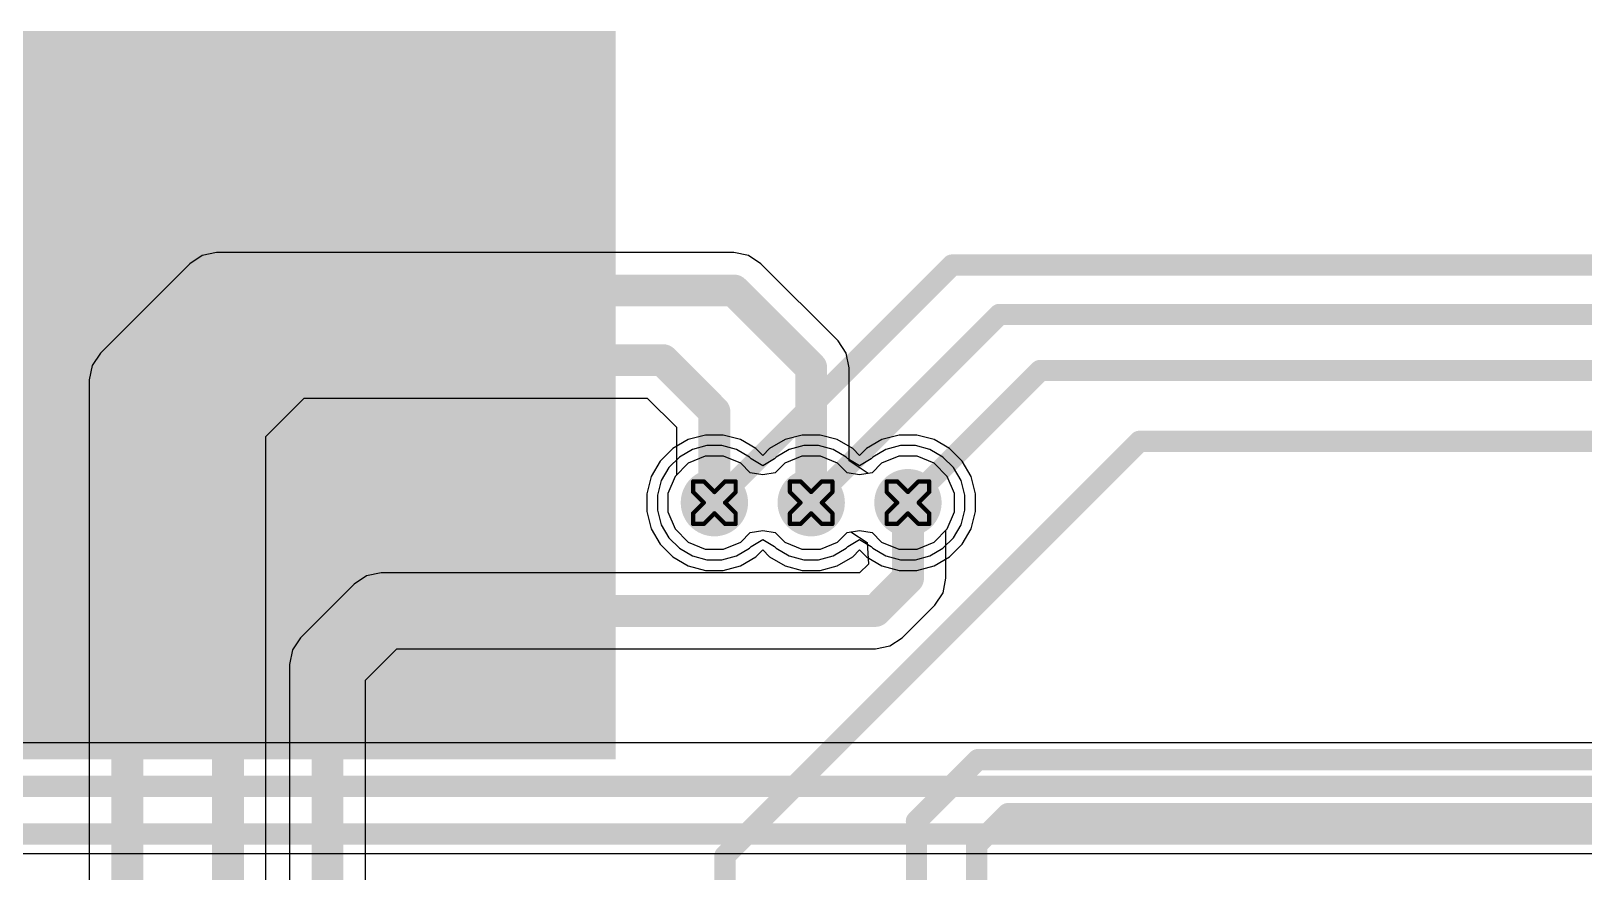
# Model space of a CAD drawing. Header units: inches. Extents: x 0 to 5379, y 0 to 5429.
# Drawn here: x 163.12 to 181.66, y 72.55 to 82.59 of the extents above; entities that cross this region are included whole.
import ezdxf

# ---------------------------------------------------------------- set-up
doc = ezdxf.new("R2010")
doc.units = ezdxf.units.IN
for name, color, linetype in [('Bottom Layer', 5, 'Continuous'), ('Bottom Solder', 6, 'Continuous'), ('Drill Drawing', 1, 'Continuous'), ('GND01', 16, 'Continuous'), ('GND02', 76, 'Continuous'), ('PWR', 156, 'Continuous'), ('SIG 01', 90, 'Continuous'), ('Top Layer', 1, 'Continuous'), ('Top Solder', 216, 'Continuous'), ('Via Holes', 16, 'Continuous')]:
    doc.layers.add(name, color=color, linetype=linetype)

msp = doc.modelspace()

# ---------------------------------------------------------------- hatches: boundary and pattern name
at = {"layer": 'Bottom Layer'}
h = msp.add_hatch(color=5, dxfattribs=at)
edge = h.paths.add_edge_path()
edge.add_arc((171.277, 76.962), 0.3, 0, 360)
h = msp.add_hatch(color=5, dxfattribs=at)
edge = h.paths.add_edge_path()
edge.add_arc((172.433, 76.962), 0.3, 0, 360)
h = msp.add_hatch(color=5, dxfattribs=at)
edge = h.paths.add_edge_path()
edge.add_arc((173.588, 76.962), 0.3, 0, 360)
at = {"layer": 'Bottom Solder'}
msp.add_hatch(color=6, dxfattribs=at).paths.add_polyline_path([(122.483, 73.899), (170.1, 73.899), (170.1, 82.593), (122.483, 82.593)])
h = msp.add_hatch(color=6, dxfattribs=at)
edge = h.paths.add_edge_path()
edge.add_arc((171.277, 76.962), 0.402, 0, 360)
h = msp.add_hatch(color=6, dxfattribs=at)
edge = h.paths.add_edge_path()
edge.add_arc((172.433, 76.962), 0.402, 0, 360)
h = msp.add_hatch(color=6, dxfattribs=at)
edge = h.paths.add_edge_path()
edge.add_arc((173.588, 76.962), 0.402, 0, 360)
at = {"layer": 'GND01'}
h = msp.add_hatch(color=16, dxfattribs=at)
edge = h.paths.add_edge_path()
edge.add_arc((171.277, 76.962), 0.3, 0, 360)
h = msp.add_hatch(color=16, dxfattribs=at)
edge = h.paths.add_edge_path()
edge.add_arc((172.433, 76.962), 0.3, 0, 360)
h = msp.add_hatch(color=16, dxfattribs=at)
edge = h.paths.add_edge_path()
edge.add_arc((173.588, 76.962), 0.3, 0, 360)
at = {"layer": 'GND02'}
h = msp.add_hatch(color=76, dxfattribs=at)
edge = h.paths.add_edge_path()
edge.add_arc((171.277, 76.962), 0.3, 0, 360)
h = msp.add_hatch(color=76, dxfattribs=at)
edge = h.paths.add_edge_path()
edge.add_arc((172.433, 76.962), 0.3, 0, 360)
h = msp.add_hatch(color=76, dxfattribs=at)
edge = h.paths.add_edge_path()
edge.add_arc((173.588, 76.962), 0.3, 0, 360)
at = {"layer": 'PWR'}
h = msp.add_hatch(color=156, dxfattribs=at)
edge = h.paths.add_edge_path()
edge.add_arc((171.277, 76.962), 0.3, 0, 360)
h = msp.add_hatch(color=156, dxfattribs=at)
edge = h.paths.add_edge_path()
edge.add_arc((172.433, 76.962), 0.3, 0, 360)
h = msp.add_hatch(color=156, dxfattribs=at)
edge = h.paths.add_edge_path()
edge.add_arc((173.588, 76.962), 0.3, 0, 360)
at = {"layer": 'SIG 01'}
h = msp.add_hatch(color=90, dxfattribs=at)
edge = h.paths.add_edge_path()
edge.add_arc((171.277, 76.962), 0.3, 0, 360)
h = msp.add_hatch(color=90, dxfattribs=at)
edge = h.paths.add_edge_path()
edge.add_arc((172.433, 76.962), 0.3, 0, 360)
h = msp.add_hatch(color=90, dxfattribs=at)
edge = h.paths.add_edge_path()
edge.add_arc((173.588, 76.962), 0.3, 0, 360)
at = {"layer": 'Top Layer'}
h = msp.add_hatch(color=1, dxfattribs=at)
edge = h.paths.add_edge_path()
edge.add_arc((171.277, 76.962), 0.3, 0, 360)
h = msp.add_hatch(color=1, dxfattribs=at)
edge = h.paths.add_edge_path()
edge.add_arc((172.433, 76.962), 0.3, 0, 360)
h = msp.add_hatch(color=1, dxfattribs=at)
edge = h.paths.add_edge_path()
edge.add_arc((173.588, 76.962), 0.3, 0, 360)
at = {"layer": 'Top Solder'}
h = msp.add_hatch(color=216, dxfattribs=at)
edge = h.paths.add_edge_path()
edge.add_arc((171.277, 76.962), 0.402, 0, 360)
h = msp.add_hatch(color=216, dxfattribs=at)
edge = h.paths.add_edge_path()
edge.add_arc((172.433, 76.962), 0.402, 0, 360)
h = msp.add_hatch(color=216, dxfattribs=at)
edge = h.paths.add_edge_path()
edge.add_arc((173.588, 76.962), 0.402, 0, 360)
at = {"layer": 'Via Holes'}
h = msp.add_hatch(color=7, dxfattribs=at)
edge = h.paths.add_edge_path()
edge.add_arc((171.277, 76.962), 0.15, 0, 360)
h = msp.add_hatch(color=7, dxfattribs=at)
edge = h.paths.add_edge_path()
edge.add_arc((172.433, 76.962), 0.15, 0, 360)
h = msp.add_hatch(color=7, dxfattribs=at)
edge = h.paths.add_edge_path()
edge.add_arc((173.588, 76.962), 0.15, 0, 360)

# ---------------------------------------------------------------- linework, layer by layer
at = {"layer": 'Bottom Layer'}
for p, q in [((170.965, 77.715), (170.781, 77.609)), ((171.171, 77.77), (170.965, 77.715)), ((171.383, 77.77), (171.171, 77.77)), ((171.589, 77.715), (171.383, 77.77)), ((171.773, 77.609), (171.589, 77.715)), ((172.121, 77.715), (171.936, 77.609)), ((172.326, 77.77), (172.121, 77.715)), ((172.539, 77.77), (172.326, 77.77)), ((172.744, 77.715), (172.539, 77.77)), ((172.929, 77.609), (172.744, 77.715)), ((173.276, 77.715), (173.092, 77.609)), ((173.482, 77.77), (173.276, 77.715)), ((173.695, 77.77), (173.482, 77.77)), ((173.9, 77.715), (173.695, 77.77)), ((174.084, 77.609), (173.9, 77.715)), ((170.781, 77.609), (170.63, 77.458)), ((171.855, 77.527), (171.773, 77.609)), ((171.936, 77.609), (171.855, 77.527)), ((173.01, 77.527), (172.929, 77.609)), ((173.092, 77.609), (173.01, 77.527)), ((174.235, 77.458), (174.084, 77.609)), ((170.63, 77.458), (170.524, 77.274)), ((174.341, 77.274), (174.235, 77.458)), ((170.524, 77.274), (170.469, 77.068)), ((174.396, 77.068), (174.341, 77.274)), ((170.469, 77.068), (170.469, 76.856)), ((174.396, 76.856), (174.396, 77.068)), ((170.469, 76.856), (170.524, 76.65)), ((174.341, 76.65), (174.396, 76.856)), ((170.524, 76.65), (170.63, 76.466)), ((174.235, 76.466), (174.341, 76.65)), ((170.63, 76.466), (170.781, 76.315)), ((171.773, 76.315), (171.855, 76.397)), ((171.855, 76.397), (171.936, 76.315)), ((172.929, 76.315), (173.01, 76.397)), ((173.01, 76.397), (173.092, 76.315)), ((174.084, 76.315), (174.235, 76.466)), ((170.781, 76.315), (170.965, 76.209)), ((170.965, 76.209), (171.171, 76.154)), ((171.383, 76.154), (171.589, 76.209)), ((171.589, 76.209), (171.773, 76.315)), ((171.936, 76.315), (172.121, 76.209)), ((172.121, 76.209), (172.326, 76.154)), ((172.539, 76.154), (172.744, 76.209)), ((172.744, 76.209), (172.929, 76.315)), ((173.092, 76.315), (173.276, 76.209)), ((173.276, 76.209), (173.482, 76.154)), ((173.695, 76.154), (173.9, 76.209)), ((173.9, 76.209), (174.084, 76.315)), ((171.171, 76.154), (171.383, 76.154)), ((172.326, 76.154), (172.539, 76.154)), ((173.482, 76.154), (173.695, 76.154)), ((186.436, 72.771), (134.976, 72.771))]:
    msp.add_line(p, q, dxfattribs=at)
at = {"layer": 'Drill Drawing'}
for points in [[(171.023, 77.089, 0.0508, 0.0508, 0), (171.023, 77.216, 0.0508, 0.0508, 0)], [(171.023, 77.216, 0.0508, 0.0508, 0), (171.15, 77.216, 0.0508, 0.0508, 0)], [(171.15, 77.216, 0.0508, 0.0508, 0), (171.277, 77.089, 0.0508, 0.0508, 0)], [(171.277, 77.089, 0.0508, 0.0508, 0), (171.404, 77.216, 0.0508, 0.0508, 0)], [(171.404, 77.216, 0.0508, 0.0508, 0), (171.531, 77.216, 0.0508, 0.0508, 0)], [(171.531, 77.089, 0.0508, 0.0508, 0), (171.531, 77.216, 0.0508, 0.0508, 0)], [(172.179, 77.089, 0.0508, 0.0508, 0), (172.179, 77.216, 0.0508, 0.0508, 0)], [(172.179, 77.216, 0.0508, 0.0508, 0), (172.306, 77.216, 0.0508, 0.0508, 0)], [(172.306, 77.216, 0.0508, 0.0508, 0), (172.433, 77.089, 0.0508, 0.0508, 0)], [(172.433, 77.089, 0.0508, 0.0508, 0), (172.56, 77.216, 0.0508, 0.0508, 0)], [(172.56, 77.216, 0.0508, 0.0508, 0), (172.687, 77.216, 0.0508, 0.0508, 0)], [(172.687, 77.089, 0.0508, 0.0508, 0), (172.687, 77.216, 0.0508, 0.0508, 0)], [(173.334, 77.089, 0.0508, 0.0508, 0), (173.334, 77.216, 0.0508, 0.0508, 0)], [(173.334, 77.216, 0.0508, 0.0508, 0), (173.461, 77.216, 0.0508, 0.0508, 0)], [(173.461, 77.216, 0.0508, 0.0508, 0), (173.588, 77.089, 0.0508, 0.0508, 0)], [(173.588, 77.089, 0.0508, 0.0508, 0), (173.715, 77.216, 0.0508, 0.0508, 0)], [(173.715, 77.216, 0.0508, 0.0508, 0), (173.842, 77.216, 0.0508, 0.0508, 0)], [(173.842, 77.089, 0.0508, 0.0508, 0), (173.842, 77.216, 0.0508, 0.0508, 0)], [(171.023, 77.089, 0.0508, 0.0508, 0), (171.15, 76.962, 0.0508, 0.0508, 0)], [(171.023, 76.835, 0.0508, 0.0508, 0), (171.15, 76.962, 0.0508, 0.0508, 0)], [(171.404, 76.962, 0.0508, 0.0508, 0), (171.531, 77.089, 0.0508, 0.0508, 0)], [(171.404, 76.962, 0.0508, 0.0508, 0), (171.531, 76.835, 0.0508, 0.0508, 0)], [(172.179, 77.089, 0.0508, 0.0508, 0), (172.306, 76.962, 0.0508, 0.0508, 0)], [(172.179, 76.835, 0.0508, 0.0508, 0), (172.306, 76.962, 0.0508, 0.0508, 0)], [(172.56, 76.962, 0.0508, 0.0508, 0), (172.687, 77.089, 0.0508, 0.0508, 0)], [(172.56, 76.962, 0.0508, 0.0508, 0), (172.687, 76.835, 0.0508, 0.0508, 0)], [(173.334, 77.089, 0.0508, 0.0508, 0), (173.461, 76.962, 0.0508, 0.0508, 0)], [(173.334, 76.835, 0.0508, 0.0508, 0), (173.461, 76.962, 0.0508, 0.0508, 0)], [(173.715, 76.962, 0.0508, 0.0508, 0), (173.842, 77.089, 0.0508, 0.0508, 0)], [(173.715, 76.962, 0.0508, 0.0508, 0), (173.842, 76.835, 0.0508, 0.0508, 0)], [(171.023, 76.708, 0.0508, 0.0508, 0), (171.023, 76.835, 0.0508, 0.0508, 0)], [(171.15, 76.708, 0.0508, 0.0508, 0), (171.277, 76.835, 0.0508, 0.0508, 0)], [(171.277, 76.835, 0.0508, 0.0508, 0), (171.404, 76.708, 0.0508, 0.0508, 0)], [(171.531, 76.708, 0.0508, 0.0508, 0), (171.531, 76.835, 0.0508, 0.0508, 0)], [(172.179, 76.708, 0.0508, 0.0508, 0), (172.179, 76.835, 0.0508, 0.0508, 0)], [(172.306, 76.708, 0.0508, 0.0508, 0), (172.433, 76.835, 0.0508, 0.0508, 0)], [(172.433, 76.835, 0.0508, 0.0508, 0), (172.56, 76.708, 0.0508, 0.0508, 0)], [(172.687, 76.708, 0.0508, 0.0508, 0), (172.687, 76.835, 0.0508, 0.0508, 0)], [(173.334, 76.708, 0.0508, 0.0508, 0), (173.334, 76.835, 0.0508, 0.0508, 0)], [(173.461, 76.708, 0.0508, 0.0508, 0), (173.588, 76.835, 0.0508, 0.0508, 0)], [(173.588, 76.835, 0.0508, 0.0508, 0), (173.715, 76.708, 0.0508, 0.0508, 0)], [(173.842, 76.708, 0.0508, 0.0508, 0), (173.842, 76.835, 0.0508, 0.0508, 0)], [(171.023, 76.708, 0.0508, 0.0508, 0), (171.15, 76.708, 0.0508, 0.0508, 0)], [(171.404, 76.708, 0.0508, 0.0508, 0), (171.531, 76.708, 0.0508, 0.0508, 0)], [(172.179, 76.708, 0.0508, 0.0508, 0), (172.306, 76.708, 0.0508, 0.0508, 0)], [(172.56, 76.708, 0.0508, 0.0508, 0), (172.687, 76.708, 0.0508, 0.0508, 0)], [(173.334, 76.708, 0.0508, 0.0508, 0), (173.461, 76.708, 0.0508, 0.0508, 0)], [(173.715, 76.708, 0.0508, 0.0508, 0), (173.842, 76.708, 0.0508, 0.0508, 0)]]:
    msp.add_lwpolyline(points, format="xyseb", dxfattribs=at)
for points in [[(171.01, 77.216, 0.0254, 0.0254, 1), (171.036, 77.216, 0.0254, 0.0254, 1)], [(171.01, 77.216, 0.0254, 0.0254, 1), (171.036, 77.216, 0.0254, 0.0254, 1)], [(171.137, 77.216, 0.0254, 0.0254, 1), (171.163, 77.216, 0.0254, 0.0254, 1)], [(171.137, 77.216, 0.0254, 0.0254, 1), (171.163, 77.216, 0.0254, 0.0254, 1)], [(171.391, 77.216, 0.0254, 0.0254, 1), (171.417, 77.216, 0.0254, 0.0254, 1)], [(171.391, 77.216, 0.0254, 0.0254, 1), (171.417, 77.216, 0.0254, 0.0254, 1)], [(171.518, 77.216, 0.0254, 0.0254, 1), (171.544, 77.216, 0.0254, 0.0254, 1)], [(171.518, 77.216, 0.0254, 0.0254, 1), (171.544, 77.216, 0.0254, 0.0254, 1)], [(172.166, 77.216, 0.0254, 0.0254, 1), (172.191, 77.216, 0.0254, 0.0254, 1)], [(172.166, 77.216, 0.0254, 0.0254, 1), (172.191, 77.216, 0.0254, 0.0254, 1)], [(172.293, 77.216, 0.0254, 0.0254, 1), (172.318, 77.216, 0.0254, 0.0254, 1)], [(172.293, 77.216, 0.0254, 0.0254, 1), (172.318, 77.216, 0.0254, 0.0254, 1)], [(172.547, 77.216, 0.0254, 0.0254, 1), (172.572, 77.216, 0.0254, 0.0254, 1)], [(172.547, 77.216, 0.0254, 0.0254, 1), (172.572, 77.216, 0.0254, 0.0254, 1)], [(172.674, 77.216, 0.0254, 0.0254, 1), (172.699, 77.216, 0.0254, 0.0254, 1)], [(172.674, 77.216, 0.0254, 0.0254, 1), (172.699, 77.216, 0.0254, 0.0254, 1)], [(173.322, 77.216, 0.0254, 0.0254, 1), (173.347, 77.216, 0.0254, 0.0254, 1)], [(173.322, 77.216, 0.0254, 0.0254, 1), (173.347, 77.216, 0.0254, 0.0254, 1)], [(173.449, 77.216, 0.0254, 0.0254, 1), (173.474, 77.216, 0.0254, 0.0254, 1)], [(173.449, 77.216, 0.0254, 0.0254, 1), (173.474, 77.216, 0.0254, 0.0254, 1)], [(173.703, 77.216, 0.0254, 0.0254, 1), (173.728, 77.216, 0.0254, 0.0254, 1)], [(173.703, 77.216, 0.0254, 0.0254, 1), (173.728, 77.216, 0.0254, 0.0254, 1)], [(173.83, 77.216, 0.0254, 0.0254, 1), (173.855, 77.216, 0.0254, 0.0254, 1)], [(173.83, 77.216, 0.0254, 0.0254, 1), (173.855, 77.216, 0.0254, 0.0254, 1)], [(171.01, 77.089, 0.0254, 0.0254, 1), (171.036, 77.089, 0.0254, 0.0254, 1)], [(171.01, 77.089, 0.0254, 0.0254, 1), (171.036, 77.089, 0.0254, 0.0254, 1)], [(171.137, 76.962, 0.0254, 0.0254, 1), (171.163, 76.962, 0.0254, 0.0254, 1)], [(171.137, 76.962, 0.0254, 0.0254, 1), (171.163, 76.962, 0.0254, 0.0254, 1)], [(171.264, 77.089, 0.0254, 0.0254, 1), (171.29, 77.089, 0.0254, 0.0254, 1)], [(171.264, 77.089, 0.0254, 0.0254, 1), (171.29, 77.089, 0.0254, 0.0254, 1)], [(171.391, 76.962, 0.0254, 0.0254, 1), (171.417, 76.962, 0.0254, 0.0254, 1)], [(171.391, 76.962, 0.0254, 0.0254, 1), (171.417, 76.962, 0.0254, 0.0254, 1)], [(171.518, 77.089, 0.0254, 0.0254, 1), (171.544, 77.089, 0.0254, 0.0254, 1)], [(171.518, 77.089, 0.0254, 0.0254, 1), (171.544, 77.089, 0.0254, 0.0254, 1)], [(172.166, 77.089, 0.0254, 0.0254, 1), (172.191, 77.089, 0.0254, 0.0254, 1)], [(172.166, 77.089, 0.0254, 0.0254, 1), (172.191, 77.089, 0.0254, 0.0254, 1)], [(172.293, 76.962, 0.0254, 0.0254, 1), (172.318, 76.962, 0.0254, 0.0254, 1)], [(172.293, 76.962, 0.0254, 0.0254, 1), (172.318, 76.962, 0.0254, 0.0254, 1)], [(172.42, 77.089, 0.0254, 0.0254, 1), (172.445, 77.089, 0.0254, 0.0254, 1)], [(172.42, 77.089, 0.0254, 0.0254, 1), (172.445, 77.089, 0.0254, 0.0254, 1)], [(172.547, 76.962, 0.0254, 0.0254, 1), (172.572, 76.962, 0.0254, 0.0254, 1)], [(172.547, 76.962, 0.0254, 0.0254, 1), (172.572, 76.962, 0.0254, 0.0254, 1)], [(172.674, 77.089, 0.0254, 0.0254, 1), (172.699, 77.089, 0.0254, 0.0254, 1)], [(172.674, 77.089, 0.0254, 0.0254, 1), (172.699, 77.089, 0.0254, 0.0254, 1)], [(173.322, 77.089, 0.0254, 0.0254, 1), (173.347, 77.089, 0.0254, 0.0254, 1)], [(173.322, 77.089, 0.0254, 0.0254, 1), (173.347, 77.089, 0.0254, 0.0254, 1)], [(173.449, 76.962, 0.0254, 0.0254, 1), (173.474, 76.962, 0.0254, 0.0254, 1)], [(173.449, 76.962, 0.0254, 0.0254, 1), (173.474, 76.962, 0.0254, 0.0254, 1)], [(173.576, 77.089, 0.0254, 0.0254, 1), (173.601, 77.089, 0.0254, 0.0254, 1)], [(173.576, 77.089, 0.0254, 0.0254, 1), (173.601, 77.089, 0.0254, 0.0254, 1)], [(173.703, 76.962, 0.0254, 0.0254, 1), (173.728, 76.962, 0.0254, 0.0254, 1)], [(173.703, 76.962, 0.0254, 0.0254, 1), (173.728, 76.962, 0.0254, 0.0254, 1)], [(173.83, 77.089, 0.0254, 0.0254, 1), (173.855, 77.089, 0.0254, 0.0254, 1)], [(173.83, 77.089, 0.0254, 0.0254, 1), (173.855, 77.089, 0.0254, 0.0254, 1)], [(171.01, 76.835, 0.0254, 0.0254, 1), (171.036, 76.835, 0.0254, 0.0254, 1)], [(171.01, 76.835, 0.0254, 0.0254, 1), (171.036, 76.835, 0.0254, 0.0254, 1)], [(171.264, 76.835, 0.0254, 0.0254, 1), (171.29, 76.835, 0.0254, 0.0254, 1)], [(171.264, 76.835, 0.0254, 0.0254, 1), (171.29, 76.835, 0.0254, 0.0254, 1)], [(171.518, 76.835, 0.0254, 0.0254, 1), (171.544, 76.835, 0.0254, 0.0254, 1)], [(171.518, 76.835, 0.0254, 0.0254, 1), (171.544, 76.835, 0.0254, 0.0254, 1)], [(172.166, 76.835, 0.0254, 0.0254, 1), (172.191, 76.835, 0.0254, 0.0254, 1)], [(172.166, 76.835, 0.0254, 0.0254, 1), (172.191, 76.835, 0.0254, 0.0254, 1)], [(172.42, 76.835, 0.0254, 0.0254, 1), (172.445, 76.835, 0.0254, 0.0254, 1)], [(172.42, 76.835, 0.0254, 0.0254, 1), (172.445, 76.835, 0.0254, 0.0254, 1)], [(172.674, 76.835, 0.0254, 0.0254, 1), (172.699, 76.835, 0.0254, 0.0254, 1)], [(172.674, 76.835, 0.0254, 0.0254, 1), (172.699, 76.835, 0.0254, 0.0254, 1)], [(173.322, 76.835, 0.0254, 0.0254, 1), (173.347, 76.835, 0.0254, 0.0254, 1)], [(173.322, 76.835, 0.0254, 0.0254, 1), (173.347, 76.835, 0.0254, 0.0254, 1)], [(173.576, 76.835, 0.0254, 0.0254, 1), (173.601, 76.835, 0.0254, 0.0254, 1)], [(173.576, 76.835, 0.0254, 0.0254, 1), (173.601, 76.835, 0.0254, 0.0254, 1)], [(173.83, 76.835, 0.0254, 0.0254, 1), (173.855, 76.835, 0.0254, 0.0254, 1)], [(173.83, 76.835, 0.0254, 0.0254, 1), (173.855, 76.835, 0.0254, 0.0254, 1)], [(171.01, 76.708, 0.0254, 0.0254, 1), (171.036, 76.708, 0.0254, 0.0254, 1)], [(171.01, 76.708, 0.0254, 0.0254, 1), (171.036, 76.708, 0.0254, 0.0254, 1)], [(171.137, 76.708, 0.0254, 0.0254, 1), (171.163, 76.708, 0.0254, 0.0254, 1)], [(171.137, 76.708, 0.0254, 0.0254, 1), (171.163, 76.708, 0.0254, 0.0254, 1)], [(171.391, 76.708, 0.0254, 0.0254, 1), (171.417, 76.708, 0.0254, 0.0254, 1)], [(171.391, 76.708, 0.0254, 0.0254, 1), (171.417, 76.708, 0.0254, 0.0254, 1)], [(171.518, 76.708, 0.0254, 0.0254, 1), (171.544, 76.708, 0.0254, 0.0254, 1)], [(171.518, 76.708, 0.0254, 0.0254, 1), (171.544, 76.708, 0.0254, 0.0254, 1)], [(172.166, 76.708, 0.0254, 0.0254, 1), (172.191, 76.708, 0.0254, 0.0254, 1)], [(172.166, 76.708, 0.0254, 0.0254, 1), (172.191, 76.708, 0.0254, 0.0254, 1)], [(172.293, 76.708, 0.0254, 0.0254, 1), (172.318, 76.708, 0.0254, 0.0254, 1)], [(172.293, 76.708, 0.0254, 0.0254, 1), (172.318, 76.708, 0.0254, 0.0254, 1)], [(172.547, 76.708, 0.0254, 0.0254, 1), (172.572, 76.708, 0.0254, 0.0254, 1)], [(172.547, 76.708, 0.0254, 0.0254, 1), (172.572, 76.708, 0.0254, 0.0254, 1)], [(172.674, 76.708, 0.0254, 0.0254, 1), (172.699, 76.708, 0.0254, 0.0254, 1)], [(172.674, 76.708, 0.0254, 0.0254, 1), (172.699, 76.708, 0.0254, 0.0254, 1)], [(173.322, 76.708, 0.0254, 0.0254, 1), (173.347, 76.708, 0.0254, 0.0254, 1)], [(173.322, 76.708, 0.0254, 0.0254, 1), (173.347, 76.708, 0.0254, 0.0254, 1)], [(173.449, 76.708, 0.0254, 0.0254, 1), (173.474, 76.708, 0.0254, 0.0254, 1)], [(173.449, 76.708, 0.0254, 0.0254, 1), (173.474, 76.708, 0.0254, 0.0254, 1)], [(173.703, 76.708, 0.0254, 0.0254, 1), (173.728, 76.708, 0.0254, 0.0254, 1)], [(173.703, 76.708, 0.0254, 0.0254, 1), (173.728, 76.708, 0.0254, 0.0254, 1)], [(173.83, 76.708, 0.0254, 0.0254, 1), (173.855, 76.708, 0.0254, 0.0254, 1)], [(173.83, 76.708, 0.0254, 0.0254, 1), (173.855, 76.708, 0.0254, 0.0254, 1)]]:
    msp.add_lwpolyline(points, format="xyseb", close=True, dxfattribs=at)
at = {"layer": 'GND01'}
for p, q in [((171.167, 77.516), (170.963, 77.432)), ((171.387, 77.516), (171.167, 77.516)), ((171.591, 77.432), (171.387, 77.516)), ((172.322, 77.516), (172.119, 77.432)), ((172.543, 77.516), (172.322, 77.516)), ((172.746, 77.432), (172.543, 77.516)), ((173.478, 77.516), (173.274, 77.432)), ((173.698, 77.516), (173.478, 77.516)), ((173.902, 77.432), (173.698, 77.516)), ((170.963, 77.432), (170.807, 77.276)), ((171.705, 77.317), (171.591, 77.432)), ((172.119, 77.432), (172.004, 77.317)), ((172.861, 77.317), (172.746, 77.432)), ((173.274, 77.432), (173.16, 77.317)), ((174.058, 77.276), (173.902, 77.432)), ((170.807, 77.276), (170.723, 77.072)), ((171.855, 77.293), (171.705, 77.317)), ((172.004, 77.317), (171.855, 77.293)), ((173.01, 77.293), (172.861, 77.317)), ((173.16, 77.317), (173.01, 77.293)), ((174.142, 77.072), (174.058, 77.276)), ((170.723, 77.072), (170.723, 76.852)), ((174.142, 76.852), (174.142, 77.072)), ((170.723, 76.852), (170.807, 76.648)), ((174.058, 76.648), (174.142, 76.852)), ((170.807, 76.648), (170.963, 76.492)), ((171.591, 76.492), (171.705, 76.607)), ((171.705, 76.607), (171.855, 76.631)), ((171.855, 76.631), (172.004, 76.607)), ((172.004, 76.607), (172.119, 76.492)), ((172.746, 76.492), (172.861, 76.607)), ((172.861, 76.607), (173.01, 76.631)), ((173.01, 76.631), (173.16, 76.607)), ((173.16, 76.607), (173.274, 76.492)), ((173.902, 76.492), (174.058, 76.648)), ((170.963, 76.492), (171.167, 76.408)), ((171.167, 76.408), (171.387, 76.408)), ((171.387, 76.408), (171.591, 76.492)), ((172.119, 76.492), (172.322, 76.408)), ((172.322, 76.408), (172.543, 76.408)), ((172.543, 76.408), (172.746, 76.492)), ((173.274, 76.492), (173.478, 76.408)), ((173.478, 76.408), (173.698, 76.408)), ((173.698, 76.408), (173.902, 76.492))]:
    msp.add_line(p, q, dxfattribs=at)
at = {"layer": 'GND02'}
for p, q in [((171.167, 77.516), (170.963, 77.432)), ((171.387, 77.516), (171.167, 77.516)), ((171.591, 77.432), (171.387, 77.516)), ((172.322, 77.516), (172.119, 77.432)), ((172.543, 77.516), (172.322, 77.516)), ((172.746, 77.432), (172.543, 77.516)), ((173.478, 77.516), (173.274, 77.432)), ((173.698, 77.516), (173.478, 77.516)), ((173.902, 77.432), (173.698, 77.516)), ((170.963, 77.432), (170.807, 77.276)), ((171.705, 77.317), (171.591, 77.432)), ((172.119, 77.432), (172.004, 77.317)), ((172.861, 77.317), (172.746, 77.432)), ((173.274, 77.432), (173.16, 77.317)), ((174.058, 77.276), (173.902, 77.432)), ((170.807, 77.276), (170.723, 77.072)), ((171.855, 77.293), (171.705, 77.317)), ((172.004, 77.317), (171.855, 77.293)), ((173.01, 77.293), (172.861, 77.317)), ((173.16, 77.317), (173.01, 77.293)), ((174.142, 77.072), (174.058, 77.276)), ((170.723, 77.072), (170.723, 76.852)), ((174.142, 76.852), (174.142, 77.072)), ((170.723, 76.852), (170.807, 76.648)), ((174.058, 76.648), (174.142, 76.852)), ((170.807, 76.648), (170.963, 76.492)), ((171.591, 76.492), (171.705, 76.607)), ((171.705, 76.607), (171.855, 76.631)), ((171.855, 76.631), (172.004, 76.607)), ((172.004, 76.607), (172.119, 76.492)), ((172.746, 76.492), (172.861, 76.607)), ((172.861, 76.607), (173.01, 76.631)), ((173.01, 76.631), (173.16, 76.607)), ((173.16, 76.607), (173.274, 76.492)), ((173.902, 76.492), (174.058, 76.648)), ((170.963, 76.492), (171.167, 76.408)), ((171.167, 76.408), (171.387, 76.408)), ((171.387, 76.408), (171.591, 76.492)), ((172.119, 76.492), (172.322, 76.408)), ((172.322, 76.408), (172.543, 76.408)), ((172.543, 76.408), (172.746, 76.492)), ((173.274, 76.492), (173.478, 76.408)), ((173.478, 76.408), (173.698, 76.408)), ((173.698, 76.408), (173.902, 76.492))]:
    msp.add_line(p, q, dxfattribs=at)
at = {"layer": 'PWR'}
for p, q in [((165.334, 79.948), (165.161, 79.913)), ((171.511, 79.948), (165.334, 79.948)), ((165.334, 79.948), (165.334, 79.948)), ((171.684, 79.913), (171.511, 79.948)), ((165.014, 79.815), (163.946, 78.747)), ((165.161, 79.913), (165.014, 79.815)), ((165.014, 79.815), (165.014, 79.815)), ((171.831, 79.815), (171.684, 79.913)), ((172.753, 78.893), (171.831, 79.815)), ((172.851, 78.746), (172.753, 78.893)), ((163.946, 78.747), (163.848, 78.6)), ((172.886, 78.573), (172.851, 78.746)), ((163.848, 78.6), (163.813, 78.427)), ((172.886, 77.461), (172.886, 78.573)), ((172.886, 78.573), (172.886, 78.573)), ((163.813, 78.427), (163.813, 15.13)), ((165.921, 77.751), (166.38, 78.209)), ((166.38, 78.209), (170.476, 78.209)), ((170.476, 78.209), (170.824, 77.862)), ((165.921, 17.78), (165.921, 77.751)), ((170.824, 77.862), (170.824, 77.292)), ((173.478, 77.516), (173.274, 77.432)), ((173.698, 77.516), (173.478, 77.516)), ((173.902, 77.432), (173.698, 77.516)), ((173.113, 77.31), (172.886, 77.461)), ((173.274, 77.432), (173.16, 77.317)), ((174.058, 77.276), (173.902, 77.432)), ((170.807, 77.276), (170.723, 77.072)), ((170.824, 77.292), (170.807, 77.276)), ((173.16, 77.317), (173.113, 77.31)), ((174.142, 77.072), (174.058, 77.276)), ((170.723, 77.072), (170.723, 76.852)), ((174.142, 76.852), (174.142, 77.072)), ((170.723, 76.852), (170.807, 76.648)), ((174.058, 76.648), (174.142, 76.852)), ((170.807, 76.648), (170.963, 76.492)), ((171.591, 76.492), (171.705, 76.607)), ((171.705, 76.607), (171.855, 76.631)), ((171.855, 76.631), (172.004, 76.607)), ((172.004, 76.607), (172.119, 76.492)), ((172.746, 76.492), (172.861, 76.607)), ((172.861, 76.607), (172.908, 76.614)), ((172.908, 76.614), (173.1, 76.487)), ((174.041, 76.632), (174.058, 76.648)), ((174.041, 76.06), (174.041, 76.632)), ((170.963, 76.492), (171.167, 76.408)), ((171.167, 76.408), (171.387, 76.408)), ((171.387, 76.408), (171.591, 76.492)), ((172.119, 76.492), (172.322, 76.408)), ((172.322, 76.408), (172.543, 76.408)), ((172.543, 76.408), (172.746, 76.492)), ((173.1, 76.487), (173.116, 76.228)), ((173.116, 76.228), (173.011, 76.123)), ((167.124, 76.088), (166.977, 75.99)), ((167.298, 76.123), (167.124, 76.088)), ((173.011, 76.123), (167.298, 76.123)), ((174.007, 75.886), (174.041, 76.06)), ((166.977, 75.99), (166.337, 75.35)), ((166.977, 75.99), (166.977, 75.99)), ((173.909, 75.739), (174.007, 75.886)), ((173.519, 75.349), (173.909, 75.739)), ((166.337, 75.35), (166.238, 75.203)), ((173.372, 75.251), (173.519, 75.349)), ((166.238, 75.203), (166.204, 75.029)), ((167.11, 74.842), (167.485, 75.217)), ((167.485, 75.217), (173.199, 75.217)), ((173.199, 75.217), (173.372, 75.251)), ((166.204, 75.029), (166.204, 62.117)), ((167.11, 62.305), (167.11, 74.842))]:
    msp.add_line(p, q, dxfattribs=at)
for points in [[(164.266, 78.427, 0.381, 0.381, 0), (165.334, 79.495, 0.381, 0.381, 0)], [(165.334, 79.495, 0.381, 0.381, 0), (171.511, 79.495, 0.381, 0.381, 0)], [(171.511, 79.495, 0.381, 0.381, 0), (172.433, 78.573, 0.381, 0.381, 0)], [(165.468, 77.939, 0.381, 0.381, 0), (166.192, 78.663, 0.381, 0.381, 0)], [(166.192, 78.663, 0.381, 0.381, 0), (170.664, 78.663, 0.381, 0.381, 0)], [(170.664, 78.663, 0.381, 0.381, 0), (171.277, 78.049, 0.381, 0.381, 0)], [(164.266, 14.654, 0.381, 0.381, 0), (164.266, 78.427, 0.381, 0.381, 0)], [(172.433, 76.962, 0.381, 0.381, 0), (172.433, 78.573, 0.381, 0.381, 0)], [(165.468, 17.593, 0.381, 0.381, 0), (165.468, 77.939, 0.381, 0.381, 0)], [(171.277, 76.962, 0.381, 0.381, 0), (171.277, 78.049, 0.381, 0.381, 0)], [(173.588, 76.06, 0.381, 0.381, 0), (173.588, 76.962, 0.381, 0.381, 0)], [(173.199, 75.67, 0.381, 0.381, 0), (173.588, 76.06, 0.381, 0.381, 0)], [(166.657, 75.029, 0.381, 0.381, 0), (167.298, 75.67, 0.381, 0.381, 0)], [(167.298, 75.67, 0.381, 0.381, 0), (173.199, 75.67, 0.381, 0.381, 0)], [(166.657, 62.117, 0.381, 0.381, 0), (166.657, 75.029, 0.381, 0.381, 0)]]:
    msp.add_lwpolyline(points, format="xyseb", dxfattribs=at)
for points in [[(165.239, 79.495, 0.191, 0.191, 1), (165.429, 79.495, 0.191, 0.191, 1)], [(165.239, 79.495, 0.191, 0.191, 1), (165.429, 79.495, 0.191, 0.191, 1)], [(171.416, 79.495, 0.191, 0.191, 1), (171.606, 79.495, 0.191, 0.191, 1)], [(171.416, 79.495, 0.191, 0.191, 1), (171.606, 79.495, 0.191, 0.191, 1)], [(166.097, 78.663, 0.191, 0.191, 1), (166.287, 78.663, 0.191, 0.191, 1)], [(166.097, 78.663, 0.191, 0.191, 1), (166.287, 78.663, 0.191, 0.191, 1)], [(170.568, 78.663, 0.191, 0.191, 1), (170.759, 78.663, 0.191, 0.191, 1)], [(170.568, 78.663, 0.191, 0.191, 1), (170.759, 78.663, 0.191, 0.191, 1)], [(164.171, 78.427, 0.191, 0.191, 1), (164.362, 78.427, 0.191, 0.191, 1)], [(164.171, 78.427, 0.191, 0.191, 1), (164.362, 78.427, 0.191, 0.191, 1)], [(172.337, 78.573, 0.191, 0.191, 1), (172.528, 78.573, 0.191, 0.191, 1)], [(172.337, 78.573, 0.191, 0.191, 1), (172.528, 78.573, 0.191, 0.191, 1)], [(165.373, 77.939, 0.191, 0.191, 1), (165.563, 77.939, 0.191, 0.191, 1)], [(165.373, 77.939, 0.191, 0.191, 1), (165.563, 77.939, 0.191, 0.191, 1)], [(171.182, 78.049, 0.191, 0.191, 1), (171.372, 78.049, 0.191, 0.191, 1)], [(171.182, 78.049, 0.191, 0.191, 1), (171.372, 78.049, 0.191, 0.191, 1)], [(171.182, 76.962, 0.191, 0.191, 1), (171.372, 76.962, 0.191, 0.191, 1)], [(172.337, 76.962, 0.191, 0.191, 1), (172.528, 76.962, 0.191, 0.191, 1)], [(173.493, 76.962, 0.191, 0.191, 1), (173.684, 76.962, 0.191, 0.191, 1)], [(173.493, 76.06, 0.191, 0.191, 1), (173.684, 76.06, 0.191, 0.191, 1)], [(173.493, 76.06, 0.191, 0.191, 1), (173.684, 76.06, 0.191, 0.191, 1)], [(167.202, 75.67, 0.191, 0.191, 1), (167.393, 75.67, 0.191, 0.191, 1)], [(167.202, 75.67, 0.191, 0.191, 1), (167.393, 75.67, 0.191, 0.191, 1)], [(173.103, 75.67, 0.191, 0.191, 1), (173.294, 75.67, 0.191, 0.191, 1)], [(173.103, 75.67, 0.191, 0.191, 1), (173.294, 75.67, 0.191, 0.191, 1)], [(166.562, 75.029, 0.191, 0.191, 1), (166.752, 75.029, 0.191, 0.191, 1)], [(166.562, 75.029, 0.191, 0.191, 1), (166.752, 75.029, 0.191, 0.191, 1)]]:
    msp.add_lwpolyline(points, format="xyseb", close=True, dxfattribs=at)
at = {"layer": 'SIG 01'}
for p, q in [((170.859, 77.507), (170.732, 77.38)), ((171.014, 77.597), (170.859, 77.507)), ((171.187, 77.643), (171.014, 77.597)), ((171.367, 77.643), (171.187, 77.643)), ((171.54, 77.597), (171.367, 77.643)), ((171.695, 77.507), (171.54, 77.597)), ((171.717, 77.485), (171.695, 77.507)), ((172.014, 77.507), (171.993, 77.485)), ((172.17, 77.597), (172.014, 77.507)), ((172.343, 77.643), (172.17, 77.597)), ((172.522, 77.643), (172.343, 77.643)), ((172.695, 77.597), (172.522, 77.643)), ((172.851, 77.507), (172.695, 77.597)), ((172.872, 77.485), (172.851, 77.507)), ((173.17, 77.507), (173.149, 77.485)), ((173.325, 77.597), (173.17, 77.507)), ((173.499, 77.643), (173.325, 77.597)), ((173.678, 77.643), (173.499, 77.643)), ((173.851, 77.597), (173.678, 77.643)), ((174.006, 77.507), (173.851, 77.597)), ((174.133, 77.38), (174.006, 77.507)), ((170.732, 77.38), (170.642, 77.225)), ((171.855, 77.4), (171.717, 77.485)), ((171.993, 77.485), (171.855, 77.4)), ((173.01, 77.4), (172.872, 77.485)), ((173.149, 77.485), (173.01, 77.4)), ((174.223, 77.225), (174.133, 77.38)), ((170.642, 77.225), (170.596, 77.052)), ((174.269, 77.052), (174.223, 77.225)), ((170.596, 77.052), (170.596, 76.872)), ((174.269, 76.872), (174.269, 77.052)), ((170.596, 76.872), (170.642, 76.699)), ((174.223, 76.699), (174.269, 76.872)), ((170.642, 76.699), (170.732, 76.544)), ((174.133, 76.544), (174.223, 76.699)), ((170.732, 76.544), (170.859, 76.417)), ((170.859, 76.417), (171.014, 76.327)), ((171.54, 76.327), (171.695, 76.417)), ((171.695, 76.417), (171.717, 76.439)), ((171.717, 76.439), (171.855, 76.524)), ((171.855, 76.524), (171.993, 76.439)), ((171.993, 76.439), (172.014, 76.417)), ((172.014, 76.417), (172.17, 76.327)), ((172.695, 76.327), (172.851, 76.417)), ((172.851, 76.417), (172.872, 76.439)), ((172.872, 76.439), (173.01, 76.524)), ((173.01, 76.524), (173.149, 76.439)), ((173.149, 76.439), (173.17, 76.417)), ((173.17, 76.417), (173.325, 76.327)), ((173.851, 76.327), (174.006, 76.417)), ((174.006, 76.417), (174.133, 76.544)), ((171.014, 76.327), (171.187, 76.281)), ((171.187, 76.281), (171.367, 76.281)), ((171.367, 76.281), (171.54, 76.327)), ((172.17, 76.327), (172.343, 76.281)), ((172.343, 76.281), (172.522, 76.281)), ((172.522, 76.281), (172.695, 76.327)), ((173.325, 76.327), (173.499, 76.281)), ((173.499, 76.281), (173.678, 76.281)), ((173.678, 76.281), (173.851, 76.327)), ((186.218, 74.093), (143.102, 74.093))]:
    msp.add_line(p, q, dxfattribs=at)
for points in [[(143.102, 73.575, 0.254, 0.254, 0), (187.521, 73.575, 0.254, 0.254, 0)], [(143.382, 73.007, 0.254, 0.254, 0), (187.959, 73.007, 0.254, 0.254, 0)]]:
    msp.add_lwpolyline(points, format="xyseb", dxfattribs=at)
at = {"layer": 'Top Layer'}
for points in [[(171.277, 76.962, 0.254, 0.254, 0), (174.114, 79.799, 0.254, 0.254, 0)], [(174.114, 79.799, 0.254, 0.254, 0), (188.846, 79.799, 0.254, 0.254, 0)], [(172.433, 76.962, 0.254, 0.254, 0), (174.679, 79.209, 0.254, 0.254, 0)], [(174.679, 79.209, 0.254, 0.254, 0), (194.758, 79.209, 0.254, 0.254, 0)], [(173.588, 76.962, 0.254, 0.254, 0), (175.167, 78.54, 0.254, 0.254, 0)], [(175.167, 78.54, 0.254, 0.254, 0), (200.77, 78.54, 0.254, 0.254, 0)], [(171.403, 72.744, 0.254, 0.254, 0), (176.352, 77.694, 0.254, 0.254, 0)], [(176.352, 77.694, 0.254, 0.254, 0), (204.519, 77.694, 0.254, 0.254, 0)], [(173.69, 73.159, 0.254, 0.254, 0), (174.424, 73.894, 0.254, 0.254, 0)], [(174.424, 73.894, 0.254, 0.254, 0), (188.987, 73.894, 0.254, 0.254, 0)], [(173.69, 67.031, 0.254, 0.254, 0), (173.69, 73.159, 0.254, 0.254, 0)], [(174.41, 72.877, 0.254, 0.254, 0), (174.783, 73.249, 0.254, 0.254, 0)], [(174.783, 73.249, 0.254, 0.254, 0), (189.308, 73.249, 0.254, 0.254, 0)], [(171.403, 66.581, 0.254, 0.254, 0), (171.403, 72.744, 0.254, 0.254, 0)], [(174.41, 65.254, 0.254, 0.254, 0), (174.41, 72.877, 0.254, 0.254, 0)]]:
    msp.add_lwpolyline(points, format="xyseb", dxfattribs=at)
for points in [[(174.051, 79.799, 0.127, 0.127, 1), (174.178, 79.799, 0.127, 0.127, 1)], [(174.051, 79.799, 0.127, 0.127, 1), (174.178, 79.799, 0.127, 0.127, 1)], [(174.616, 79.209, 0.127, 0.127, 1), (174.743, 79.209, 0.127, 0.127, 1)], [(174.616, 79.209, 0.127, 0.127, 1), (174.743, 79.209, 0.127, 0.127, 1)], [(175.103, 78.54, 0.127, 0.127, 1), (175.23, 78.54, 0.127, 0.127, 1)], [(175.103, 78.54, 0.127, 0.127, 1), (175.23, 78.54, 0.127, 0.127, 1)], [(176.289, 77.694, 0.127, 0.127, 1), (176.416, 77.694, 0.127, 0.127, 1)], [(176.289, 77.694, 0.127, 0.127, 1), (176.416, 77.694, 0.127, 0.127, 1)], [(171.213, 76.962, 0.127, 0.127, 1), (171.34, 76.962, 0.127, 0.127, 1)], [(172.369, 76.962, 0.127, 0.127, 1), (172.496, 76.962, 0.127, 0.127, 1)], [(173.525, 76.962, 0.127, 0.127, 1), (173.652, 76.962, 0.127, 0.127, 1)], [(174.361, 73.894, 0.127, 0.127, 1), (174.488, 73.894, 0.127, 0.127, 1)], [(174.361, 73.894, 0.127, 0.127, 1), (174.488, 73.894, 0.127, 0.127, 1)], [(173.626, 73.159, 0.127, 0.127, 1), (173.753, 73.159, 0.127, 0.127, 1)], [(173.626, 73.159, 0.127, 0.127, 1), (173.753, 73.159, 0.127, 0.127, 1)], [(174.719, 73.249, 0.127, 0.127, 1), (174.846, 73.249, 0.127, 0.127, 1)], [(174.719, 73.249, 0.127, 0.127, 1), (174.846, 73.249, 0.127, 0.127, 1)], [(171.339, 72.744, 0.127, 0.127, 1), (171.466, 72.744, 0.127, 0.127, 1)], [(171.339, 72.744, 0.127, 0.127, 1), (171.466, 72.744, 0.127, 0.127, 1)], [(174.347, 72.877, 0.127, 0.127, 1), (174.474, 72.877, 0.127, 0.127, 1)], [(174.347, 72.877, 0.127, 0.127, 1), (174.474, 72.877, 0.127, 0.127, 1)]]:
    msp.add_lwpolyline(points, format="xyseb", close=True, dxfattribs=at)

doc.saveas('drawing.dxf')
